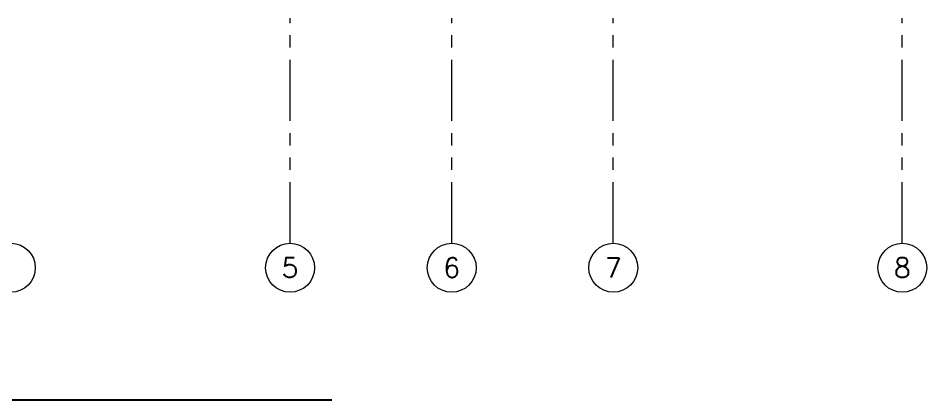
# Model space of a CAD drawing. Header units: millimetres. Extents: x -3 to 53, y -110 to 39.
# Drawn here: x 6 to 15.28, y -34.43 to -30.53 of the extents above; entities that cross this region are included whole.
import ezdxf
from ezdxf.enums import TextEntityAlignment as Align

# ---------------------------------------------------------------- set-up
doc = ezdxf.new("R2010")
doc.units = ezdxf.units.MM
doc.linetypes.add('PHANTOM', pattern=[63.5, 31.75, -6.35, 6.35, -6.35, 6.35, -6.35])
doc.linetypes.add('PHANTOM2', pattern=[1.25, 0.625, -0.125, 0.125, -0.125, 0.125, -0.125])
doc.layers.add('A-EJES', color=8, linetype='PHANTOM')
doc.layers.add('DLP_TEXTO AMBIENTE', color=8, linetype='Continuous')
doc.styles.add('ROMANS', font='ROMANS.shx', dxfattribs={"oblique": 10})

# ---------------------------------------------------------------- blocks, each defined once
blk = doc.blocks.new('Ejes_Torre C')
at = {"layer": 'A-EJES', "color": 8, "linetype": 'PHANTOM2', "lineweight": 0}
for points in [[(8.775, -2.8), (8.775, -0.5)], [(10.425, -2.8), (10.425, -0.5)], [(12.075, -2.7999), (12.075, -0.4999)], [(15.025, -2.8), (15.025, -0.5)]]:
    blk.add_lwpolyline(points, dxfattribs=at)
at = {"layer": 'A-EJES', "color": 8, "linetype": 'Continuous', "lineweight": 0}
for centre in [(5.925, -3.05), (8.775, -3.05), (10.425, -3.05), (12.075, -3.0499), (15.025, -3.05)]:
    blk.add_circle(centre, 0.25, dxfattribs=at)
at = {"layer": 'A-EJES', "color": 8, "linetype": 'Continuous', "lineweight": 0, "style": 'ROMANS'}
for s, p in [('5', (8.775, -3.05)), ('6', (10.425, -3.05)), ('7', (12.075, -3.0499)), ('8', (15.025, -3.05))]:
    blk.add_text(s, height=0.2, dxfattribs=at).set_placement(p, align=Align.MIDDLE_CENTER)
blk = doc.blocks.new('arq.')
at = {"layer": 'A-EJES', "color": 8, "lineweight": 0}
blk.add_blockref('Ejes_Torre C', (101.2127, -28.1388), dxfattribs=at)

msp = doc.modelspace()

# ---------------------------------------------------------------- block references
at = {"color": 7}
msp.add_blockref('arq.', (-101.2125, -1.8936), dxfattribs=at)

# ---------------------------------------------------------------- next in the draw order: linework, layer by layer
at = {"layer": 'DLP_TEXTO AMBIENTE', "color": 0}
msp.add_lwpolyline([(0.0012, -34.4324), (9.2012, -34.4324)], dxfattribs=at)

doc.saveas('drawing.dxf')
